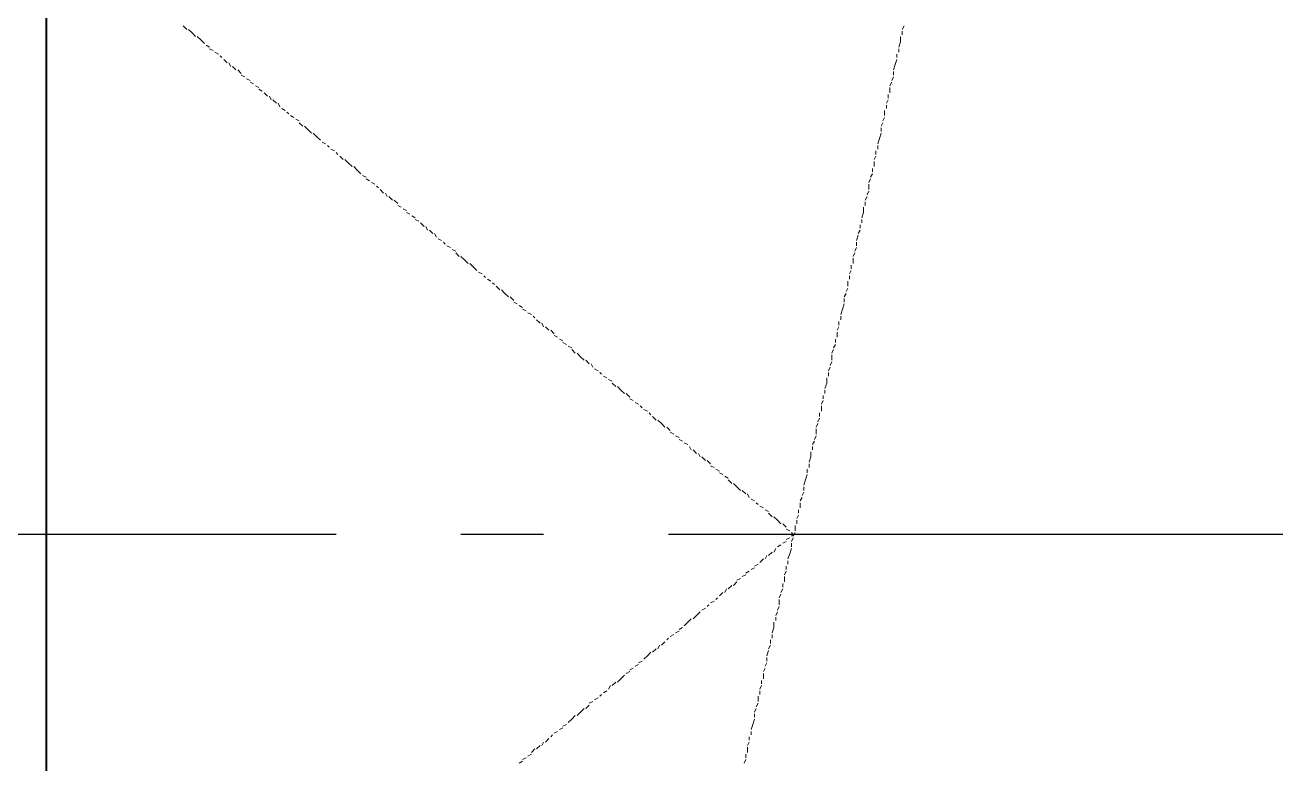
# Model space of a CAD drawing. Extents: x 8 to 21351, y 0 to 420.
# Drawn here: x 15722.33 to 15737.39, y 336.22 to 345.11 of the extents above; entities that cross this region are included whole.
import ezdxf

# ---------------------------------------------------------------- set-up
doc = ezdxf.new("R2010")
doc.units = 0

msp = doc.modelspace()

# ---------------------------------------------------------------- linework, layer by layer
at = {"color": 7, "lineweight": 40}
msp.add_line((15722.587, 397.743), (15722.587, 310.219), dxfattribs=at)
at = {"color": 7, "lineweight": 25}
for p, q in [((15722.587, 357.568), (15722.587, 337.566)), ((15726.079, 338.984), (15706.077, 338.984)), ((15728.577, 338.984), (15727.582, 338.984)), ((15750.082, 338.984), (15730.08, 338.984))]:
    msp.add_line(p, q, dxfattribs=at)
at = {"color": 7, "lineweight": 5}
for p, q in [((15722.587, 345.101), (15722.587, 345.059)), ((15724.28, 345.059), (15724.238, 345.101)), ((15732.916, 345.101), (15732.895, 345.059)), ((15722.587, 345.038), (15722.587, 344.995)), ((15722.587, 344.974), (15722.587, 344.911)), ((15724.344, 345.017), (15724.301, 345.059)), ((15724.386, 344.974), (15724.344, 345.017)), ((15724.449, 344.932), (15724.407, 344.974)), ((15724.492, 344.89), (15724.449, 344.932)), ((15732.874, 344.974), (15732.874, 344.911)), ((15732.895, 345.038), (15732.895, 344.995)), ((15722.587, 344.89), (15722.587, 344.847)), ((15722.587, 344.826), (15722.587, 344.784)), ((15724.555, 344.847), (15724.513, 344.868)), ((15724.598, 344.805), (15724.555, 344.826)), ((15724.661, 344.763), (15724.619, 344.784)), ((15732.874, 344.911), (15732.853, 344.847)), ((15732.853, 344.826), (15732.853, 344.784)), ((15722.587, 344.763), (15722.587, 344.699)), ((15722.587, 344.678), (15722.587, 344.636)), ((15724.703, 344.72), (15724.682, 344.741)), ((15724.767, 344.657), (15724.725, 344.699)), ((15724.809, 344.615), (15724.788, 344.657)), ((15732.81, 344.636), (15732.789, 344.572)), ((15732.831, 344.699), (15732.81, 344.636)), ((15732.831, 344.763), (15732.831, 344.72)), ((15722.587, 344.615), (15722.587, 344.572)), ((15722.587, 344.551), (15722.587, 344.488)), ((15722.587, 344.466), (15722.587, 344.424)), ((15724.873, 344.572), (15724.83, 344.615)), ((15724.936, 344.53), (15724.894, 344.572)), ((15724.979, 344.488), (15724.936, 344.509)), ((15725.042, 344.445), (15725, 344.466)), ((15732.789, 344.488), (15732.768, 344.445)), ((15732.789, 344.551), (15732.789, 344.509)), ((15722.587, 344.403), (15722.587, 344.36)), ((15722.587, 344.339), (15722.587, 344.276)), ((15725.084, 344.403), (15725.042, 344.424)), ((15725.148, 344.36), (15725.106, 344.382)), ((15725.19, 344.318), (15725.148, 344.339)), ((15732.768, 344.424), (15732.747, 344.382)), ((15732.747, 344.36), (15732.747, 344.297)), ((15722.587, 344.255), (15722.587, 344.212)), ((15722.587, 344.191), (15722.587, 344.149)), ((15725.254, 344.255), (15725.211, 344.297)), ((15725.296, 344.212), (15725.275, 344.255)), ((15725.36, 344.17), (15725.317, 344.212)), ((15725.402, 344.128), (15725.381, 344.17)), ((15732.726, 344.212), (15732.704, 344.17)), ((15732.726, 344.276), (15732.726, 344.233)), ((15722.587, 344.128), (15722.587, 344.085)), ((15722.587, 344.064), (15722.587, 344.001)), ((15725.465, 344.085), (15725.423, 344.106)), ((15725.508, 344.043), (15725.487, 344.064)), ((15725.571, 344.001), (15725.529, 344.022)), ((15732.683, 344.085), (15732.683, 344.022)), ((15732.704, 344.149), (15732.704, 344.106)), ((15722.587, 343.979), (15722.587, 343.937)), ((15722.587, 343.916), (15722.587, 343.874)), ((15725.635, 343.958), (15725.592, 343.979)), ((15725.677, 343.895), (15725.635, 343.937)), ((15725.741, 343.853), (15725.698, 343.895)), ((15732.662, 343.937), (15732.641, 343.895)), ((15732.641, 343.874), (15732.641, 343.831)), ((15732.683, 344.001), (15732.662, 343.958)), ((15722.587, 343.853), (15722.587, 343.789)), ((15722.587, 343.768), (15722.587, 343.726)), ((15725.783, 343.81), (15725.741, 343.853)), ((15725.846, 343.768), (15725.804, 343.81)), ((15725.889, 343.726), (15725.846, 343.768)), ((15732.62, 343.747), (15732.599, 343.683)), ((15732.641, 343.81), (15732.62, 343.747)), ((15722.587, 343.704), (15722.587, 343.662)), ((15722.587, 343.641), (15722.587, 343.577)), ((15725.952, 343.683), (15725.91, 343.704)), ((15725.995, 343.641), (15725.973, 343.662)), ((15726.058, 343.599), (15726.016, 343.62)), ((15726.1, 343.556), (15726.079, 343.577)), ((15732.577, 343.599), (15732.577, 343.556)), ((15732.599, 343.662), (15732.599, 343.62)), ((15722.587, 343.556), (15722.587, 343.514)), ((15722.587, 343.493), (15722.587, 343.45)), ((15722.587, 343.429), (15722.587, 343.366)), ((15726.164, 343.493), (15726.122, 343.535)), ((15726.227, 343.45), (15726.185, 343.493)), ((15726.27, 343.408), (15726.227, 343.45)), ((15732.577, 343.535), (15732.556, 343.493)), ((15732.556, 343.471), (15732.556, 343.408)), ((15722.587, 343.344), (15722.587, 343.302)), ((15722.587, 343.281), (15722.587, 343.239)), ((15726.333, 343.366), (15726.291, 343.408)), ((15726.376, 343.323), (15726.333, 343.366)), ((15726.439, 343.281), (15726.397, 343.302)), ((15726.481, 343.239), (15726.439, 343.26)), ((15732.514, 343.26), (15732.493, 343.217)), ((15732.535, 343.323), (15732.514, 343.281)), ((15732.535, 343.387), (15732.535, 343.344)), ((15722.587, 343.217), (15722.587, 343.175)), ((15722.587, 343.154), (15722.587, 343.091)), ((15726.545, 343.196), (15726.503, 343.217)), ((15726.587, 343.154), (15726.566, 343.175)), ((15726.651, 343.091), (15726.608, 343.133)), ((15732.493, 343.112), (15732.472, 343.069)), ((15732.493, 343.196), (15732.493, 343.133)), ((15722.587, 343.069), (15722.587, 343.027)), ((15722.587, 343.006), (15722.587, 342.964)), ((15726.693, 343.048), (15726.672, 343.091)), ((15726.757, 343.006), (15726.714, 343.048)), ((15726.82, 342.964), (15726.778, 343.006)), ((15732.472, 343.048), (15732.45, 343.006)), ((15732.45, 342.985), (15732.45, 342.942)), ((15722.587, 342.942), (15722.587, 342.879)), ((15722.587, 342.858), (15722.587, 342.815)), ((15726.862, 342.921), (15726.82, 342.942)), ((15726.926, 342.879), (15726.884, 342.9)), ((15726.968, 342.836), (15726.926, 342.858)), ((15727.032, 342.794), (15726.989, 342.815)), ((15732.429, 342.858), (15732.408, 342.794)), ((15732.429, 342.921), (15732.429, 342.858)), ((15722.587, 342.794), (15722.587, 342.752)), ((15722.587, 342.731), (15722.587, 342.667)), ((15727.074, 342.752), (15727.032, 342.773)), ((15727.138, 342.688), (15727.095, 342.731)), ((15727.18, 342.646), (15727.159, 342.688)), ((15732.387, 342.709), (15732.387, 342.667)), ((15732.408, 342.773), (15732.408, 342.731)), ((15722.587, 342.646), (15722.587, 342.604)), ((15722.587, 342.582), (15722.587, 342.54)), ((15722.587, 342.519), (15722.587, 342.455)), ((15727.243, 342.604), (15727.201, 342.646)), ((15727.286, 342.561), (15727.265, 342.604)), ((15727.349, 342.519), (15727.307, 342.54)), ((15732.366, 342.582), (15732.345, 342.519)), ((15732.387, 342.646), (15732.366, 342.604)), ((15722.587, 342.434), (15722.587, 342.392)), ((15722.587, 342.371), (15722.587, 342.329)), ((15727.392, 342.477), (15727.37, 342.498)), ((15727.455, 342.434), (15727.413, 342.455)), ((15727.519, 342.392), (15727.476, 342.413)), ((15727.561, 342.329), (15727.519, 342.371)), ((15732.323, 342.371), (15732.302, 342.329)), ((15732.345, 342.434), (15732.323, 342.392)), ((15732.345, 342.498), (15732.345, 342.455)), ((15722.587, 342.307), (15722.587, 342.265)), ((15722.587, 342.244), (15722.587, 342.18)), ((15727.624, 342.286), (15727.582, 342.329)), ((15727.667, 342.244), (15727.624, 342.286)), ((15727.73, 342.202), (15727.688, 342.244)), ((15732.281, 342.223), (15732.281, 342.18)), ((15732.302, 342.307), (15732.302, 342.244)), ((15722.587, 342.159), (15722.587, 342.117)), ((15722.587, 342.096), (15722.587, 342.053)), ((15727.773, 342.159), (15727.73, 342.202)), ((15727.836, 342.117), (15727.794, 342.138)), ((15727.878, 342.074), (15727.857, 342.096)), ((15732.281, 342.159), (15732.26, 342.117)), ((15732.26, 342.096), (15732.26, 342.053)), ((15722.587, 342.032), (15722.587, 341.969)), ((15722.587, 341.947), (15722.587, 341.905)), ((15727.942, 342.032), (15727.9, 342.053)), ((15727.984, 341.99), (15727.963, 342.011)), ((15728.048, 341.926), (15728.005, 341.969)), ((15728.111, 341.884), (15728.069, 341.926)), ((15732.239, 341.947), (15732.218, 341.905)), ((15732.239, 342.032), (15732.239, 341.969)), ((15722.587, 341.884), (15722.587, 341.842)), ((15722.587, 341.82), (15722.587, 341.757)), ((15728.154, 341.842), (15728.111, 341.884)), ((15728.217, 341.799), (15728.175, 341.842)), ((15728.259, 341.757), (15728.217, 341.778)), ((15732.196, 341.757), (15732.175, 341.693)), ((15732.218, 341.884), (15732.196, 341.842)), ((15732.196, 341.82), (15732.196, 341.778)), ((15722.587, 341.736), (15722.587, 341.693)), ((15722.587, 341.672), (15722.587, 341.63)), ((15722.587, 341.609), (15722.587, 341.545)), ((15728.323, 341.715), (15728.281, 341.736)), ((15728.365, 341.672), (15728.323, 341.693)), ((15728.429, 341.63), (15728.386, 341.651)), ((15728.471, 341.588), (15728.45, 341.609)), ((15732.175, 341.693), (15732.154, 341.63)), ((15732.154, 341.609), (15732.154, 341.567)), ((15722.587, 341.524), (15722.587, 341.482)), ((15722.587, 341.461), (15722.587, 341.418)), ((15728.535, 341.524), (15728.492, 341.567)), ((15728.577, 341.482), (15728.556, 341.524)), ((15728.64, 341.44), (15728.598, 341.482)), ((15732.133, 341.482), (15732.112, 341.44)), ((15732.133, 341.545), (15732.133, 341.503)), ((15722.587, 341.397), (15722.587, 341.355)), ((15722.587, 341.334), (15722.587, 341.27)), ((15728.704, 341.397), (15728.662, 341.44)), ((15728.746, 341.355), (15728.704, 341.376)), ((15728.81, 341.312), (15728.767, 341.334)), ((15732.091, 341.334), (15732.091, 341.291)), ((15732.112, 341.418), (15732.112, 341.355)), ((15722.587, 341.249), (15722.587, 341.207)), ((15722.587, 341.185), (15722.587, 341.143)), ((15728.852, 341.27), (15728.81, 341.291)), ((15728.916, 341.228), (15728.873, 341.249)), ((15728.958, 341.164), (15728.916, 341.207)), ((15729.021, 341.122), (15728.979, 341.164)), ((15732.069, 341.207), (15732.048, 341.164)), ((15732.091, 341.27), (15732.069, 341.228)), ((15722.587, 341.122), (15722.587, 341.058)), ((15722.587, 341.037), (15722.587, 340.995)), ((15729.064, 341.08), (15729.021, 341.122)), ((15729.127, 341.037), (15729.085, 341.08)), ((15729.17, 340.995), (15729.148, 341.037)), ((15732.048, 341.058), (15732.027, 341.016)), ((15732.048, 341.143), (15732.048, 341.08)), ((15722.587, 340.974), (15722.587, 340.932)), ((15722.587, 340.91), (15722.587, 340.847)), ((15729.233, 340.953), (15729.191, 340.974)), ((15729.275, 340.91), (15729.254, 340.932)), ((15729.339, 340.868), (15729.297, 340.889)), ((15731.985, 340.868), (15731.985, 340.805)), ((15732.027, 340.995), (15732.006, 340.953)), ((15732.006, 340.932), (15732.006, 340.889)), ((15722.587, 340.826), (15722.587, 340.783)), ((15722.587, 340.762), (15722.587, 340.72)), ((15729.402, 340.826), (15729.36, 340.847)), ((15729.445, 340.762), (15729.402, 340.805)), ((15729.508, 340.72), (15729.466, 340.762)), ((15729.551, 340.678), (15729.508, 340.72)), ((15731.985, 340.805), (15731.964, 340.741)), ((15731.964, 340.72), (15731.964, 340.678)), ((15722.587, 340.699), (15722.587, 340.635)), ((15722.587, 340.614), (15722.587, 340.572)), ((15722.587, 340.55), (15722.587, 340.508)), ((15729.614, 340.635), (15729.572, 340.678)), ((15729.656, 340.593), (15729.614, 340.614)), ((15729.72, 340.55), (15729.678, 340.572)), ((15731.942, 340.593), (15731.921, 340.55)), ((15731.942, 340.656), (15731.942, 340.614)), ((15722.587, 340.487), (15722.587, 340.445)), ((15722.587, 340.423), (15722.587, 340.36)), ((15729.762, 340.508), (15729.741, 340.529)), ((15729.826, 340.466), (15729.783, 340.487)), ((15729.868, 340.423), (15729.847, 340.445)), ((15729.932, 340.36), (15729.889, 340.402)), ((15731.9, 340.445), (15731.9, 340.402)), ((15731.921, 340.529), (15731.921, 340.466)), ((15722.587, 340.339), (15722.587, 340.296)), ((15722.587, 340.275), (15722.587, 340.233)), ((15729.995, 340.318), (15729.953, 340.36)), ((15730.037, 340.275), (15729.995, 340.318)), ((15730.101, 340.233), (15730.059, 340.275)), ((15731.879, 340.318), (15731.858, 340.275)), ((15731.858, 340.254), (15731.858, 340.191)), ((15731.9, 340.381), (15731.879, 340.339)), ((15722.587, 340.212), (15722.587, 340.148)), ((15722.587, 340.127), (15722.587, 340.085)), ((15730.143, 340.191), (15730.101, 340.212)), ((15730.207, 340.148), (15730.164, 340.17)), ((15730.249, 340.106), (15730.207, 340.127)), ((15731.837, 340.106), (15731.815, 340.064)), ((15731.858, 340.17), (15731.837, 340.127)), ((15722.587, 340.064), (15722.587, 340.021)), ((15722.587, 340), (15722.587, 339.937)), ((15730.313, 340.064), (15730.27, 340.085)), ((15730.355, 340), (15730.334, 340.043)), ((15730.418, 339.958), (15730.376, 340)), ((15730.461, 339.916), (15730.44, 339.958)), ((15731.794, 339.979), (15731.794, 339.916)), ((15731.815, 340.043), (15731.815, 340)), ((15722.587, 339.916), (15722.587, 339.873)), ((15722.587, 339.852), (15722.587, 339.81)), ((15730.524, 339.873), (15730.482, 339.916)), ((15730.588, 339.831), (15730.545, 339.873)), ((15730.63, 339.788), (15730.588, 339.81)), ((15731.794, 339.916), (15731.773, 339.852)), ((15731.773, 339.831), (15731.773, 339.788)), ((15722.587, 339.788), (15722.587, 339.725)), ((15722.587, 339.704), (15722.587, 339.661)), ((15730.694, 339.746), (15730.651, 339.767)), ((15730.736, 339.704), (15730.694, 339.725)), ((15730.799, 339.661), (15730.757, 339.683)), ((15731.752, 339.704), (15731.731, 339.64)), ((15731.752, 339.767), (15731.752, 339.725)), ((15722.587, 339.64), (15722.587, 339.598)), ((15722.587, 339.577), (15722.587, 339.534)), ((15722.587, 339.513), (15722.587, 339.45)), ((15730.842, 339.598), (15730.799, 339.64)), ((15730.905, 339.556), (15730.863, 339.598)), ((15730.948, 339.513), (15730.905, 339.556)), ((15731.011, 339.471), (15730.969, 339.513)), ((15731.731, 339.64), (15731.71, 339.577)), ((15731.71, 339.556), (15731.71, 339.513)), ((15722.587, 339.429), (15722.587, 339.386)), ((15722.587, 339.365), (15722.587, 339.323)), ((15731.053, 339.429), (15731.032, 339.471)), ((15731.117, 339.386), (15731.075, 339.407)), ((15731.159, 339.344), (15731.138, 339.365)), ((15731.688, 339.429), (15731.667, 339.386)), ((15731.667, 339.365), (15731.667, 339.302)), ((15731.71, 339.492), (15731.688, 339.45)), ((15722.587, 339.302), (15722.587, 339.238)), ((15722.587, 339.217), (15722.587, 339.175)), ((15731.223, 339.302), (15731.18, 339.323)), ((15731.286, 339.259), (15731.244, 339.281)), ((15731.329, 339.196), (15731.286, 339.238)), ((15731.392, 339.154), (15731.35, 339.196)), ((15731.646, 339.217), (15731.625, 339.175)), ((15731.646, 339.281), (15731.646, 339.238)), ((15722.587, 339.154), (15722.587, 339.111)), ((15722.587, 339.09), (15722.587, 339.026)), ((15731.434, 339.111), (15731.392, 339.154)), ((15731.498, 339.069), (15731.456, 339.111)), ((15731.54, 339.026), (15731.498, 339.048)), ((15731.604, 339.09), (15731.604, 339.026)), ((15731.625, 339.154), (15731.625, 339.111)), ((15722.587, 339.005), (15722.587, 338.963)), ((15722.587, 338.942), (15722.587, 338.899)), ((15731.456, 338.878), (15731.498, 338.899)), ((15731.498, 338.921), (15731.54, 338.942)), ((15731.583, 338.984), (15731.561, 339.005)), ((15731.561, 338.963), (15731.583, 338.984)), ((15731.583, 338.942), (15731.561, 338.899)), ((15731.604, 339.005), (15731.583, 338.963)), ((15722.587, 338.878), (15722.587, 338.815)), ((15722.587, 338.794), (15722.587, 338.751)), ((15731.286, 338.73), (15731.329, 338.772)), ((15731.35, 338.772), (15731.371, 338.815)), ((15731.392, 338.836), (15731.434, 338.857)), ((15731.54, 338.751), (15731.519, 338.688)), ((15731.561, 338.815), (15731.54, 338.751)), ((15731.561, 338.878), (15731.561, 338.836)), ((15722.587, 338.73), (15722.587, 338.688)), ((15722.587, 338.667), (15722.587, 338.624)), ((15722.587, 338.603), (15722.587, 338.54)), ((15731.117, 338.603), (15731.159, 338.624)), ((15731.18, 338.646), (15731.223, 338.688)), ((15731.244, 338.688), (15731.265, 338.73)), ((15731.498, 338.603), (15731.498, 338.561)), ((15731.519, 338.667), (15731.519, 338.624)), ((15722.587, 338.519), (15722.587, 338.476)), ((15722.587, 338.455), (15722.587, 338.413)), ((15730.905, 338.434), (15730.948, 338.455)), ((15730.969, 338.476), (15731.011, 338.497)), ((15731.011, 338.519), (15731.053, 338.54)), ((15731.075, 338.561), (15731.117, 338.582)), ((15731.498, 338.54), (15731.477, 338.497)), ((15731.477, 338.476), (15731.477, 338.413)), ((15722.587, 338.392), (15722.587, 338.328)), ((15722.587, 338.307), (15722.587, 338.264)), ((15730.757, 338.286), (15730.778, 338.328)), ((15730.799, 338.328), (15730.842, 338.37)), ((15730.863, 338.37), (15730.905, 338.413)), ((15731.456, 338.328), (15731.434, 338.286)), ((15731.456, 338.392), (15731.456, 338.349)), ((15722.587, 338.243), (15722.587, 338.201)), ((15722.587, 338.18), (15722.587, 338.116)), ((15730.588, 338.159), (15730.63, 338.18)), ((15730.651, 338.201), (15730.672, 338.222)), ((15730.694, 338.243), (15730.736, 338.286)), ((15731.434, 338.264), (15731.413, 338.222)), ((15731.413, 338.201), (15731.413, 338.137)), ((15722.587, 338.095), (15722.587, 338.053)), ((15722.587, 338.032), (15722.587, 337.989)), ((15730.376, 337.968), (15730.418, 338.01)), ((15730.418, 338.01), (15730.461, 338.053)), ((15730.482, 338.074), (15730.524, 338.095)), ((15730.545, 338.116), (15730.567, 338.137)), ((15731.392, 338.053), (15731.371, 338.01)), ((15731.371, 337.989), (15731.371, 337.947)), ((15731.413, 338.116), (15731.392, 338.074)), ((15722.587, 337.968), (15722.587, 337.905)), ((15722.587, 337.884), (15722.587, 337.841)), ((15730.207, 337.841), (15730.249, 337.862)), ((15730.27, 337.884), (15730.313, 337.926)), ((15730.313, 337.926), (15730.355, 337.968)), ((15731.35, 337.862), (15731.329, 337.799)), ((15731.35, 337.926), (15731.35, 337.862)), ((15722.587, 337.82), (15722.587, 337.778)), ((15722.587, 337.757), (15722.587, 337.714)), ((15722.587, 337.693), (15722.587, 337.63)), ((15729.995, 337.651), (15730.037, 337.693)), ((15730.059, 337.714), (15730.08, 337.735)), ((15730.101, 337.757), (15730.143, 337.778)), ((15730.164, 337.799), (15730.207, 337.82)), ((15731.307, 337.714), (15731.307, 337.672)), ((15731.329, 337.778), (15731.329, 337.735)), ((15722.587, 337.608), (15722.587, 337.566)), ((15722.587, 337.545), (15722.587, 337.502)), ((15729.826, 337.524), (15729.868, 337.566)), ((15729.889, 337.566), (15729.932, 337.608)), ((15729.953, 337.608), (15729.974, 337.651)), ((15731.286, 337.587), (15731.265, 337.524)), ((15731.307, 337.651), (15731.286, 337.608)), ((15722.587, 337.481), (15722.587, 337.418)), ((15722.587, 337.397), (15722.587, 337.354)), ((15729.678, 337.397), (15729.72, 337.418)), ((15729.72, 337.439), (15729.762, 337.46)), ((15729.783, 337.481), (15729.826, 337.524)), ((15731.265, 337.439), (15731.244, 337.397)), ((15731.265, 337.502), (15731.265, 337.46)), ((15722.587, 337.333), (15722.587, 337.291)), ((15722.587, 337.27), (15722.587, 337.206)), ((15729.466, 337.206), (15729.508, 337.248)), ((15729.508, 337.248), (15729.551, 337.291)), ((15729.572, 337.312), (15729.614, 337.333)), ((15729.614, 337.354), (15729.656, 337.375)), ((15731.244, 337.375), (15731.223, 337.333)), ((15731.223, 337.312), (15731.223, 337.248)), ((15722.587, 337.185), (15722.587, 337.143)), ((15722.587, 337.122), (15722.587, 337.079)), ((15729.297, 337.079), (15729.339, 337.1)), ((15729.36, 337.122), (15729.381, 337.164)), ((15729.402, 337.164), (15729.445, 337.206)), ((15731.202, 337.164), (15731.18, 337.122)), ((15731.18, 337.1), (15731.18, 337.058)), ((15731.202, 337.227), (15731.202, 337.185)), ((15722.587, 337.058), (15722.587, 336.995)), ((15722.587, 336.973), (15722.587, 336.931)), ((15729.127, 336.952), (15729.17, 336.973)), ((15729.191, 336.995), (15729.233, 337.016)), ((15729.254, 337.037), (15729.275, 337.058)), ((15731.159, 336.952), (15731.138, 336.91)), ((15731.159, 337.037), (15731.159, 336.973)), ((15722.587, 336.91), (15722.587, 336.867)), ((15722.587, 336.846), (15722.587, 336.804)), ((15728.916, 336.762), (15728.958, 336.804)), ((15728.979, 336.804), (15729.021, 336.846)), ((15729.021, 336.846), (15729.064, 336.889)), ((15729.085, 336.889), (15729.127, 336.931)), ((15731.138, 336.889), (15731.117, 336.846)), ((15731.117, 336.825), (15731.117, 336.783)), ((15722.587, 336.783), (15722.587, 336.719)), ((15722.587, 336.698), (15722.587, 336.656)), ((15722.587, 336.635), (15722.587, 336.592)), ((15728.767, 336.635), (15728.81, 336.656)), ((15728.81, 336.677), (15728.852, 336.698)), ((15728.873, 336.719), (15728.916, 336.762)), ((15731.096, 336.698), (15731.075, 336.635)), ((15731.117, 336.762), (15731.096, 336.698)), ((15722.587, 336.571), (15722.587, 336.508)), ((15722.587, 336.486), (15722.587, 336.444)), ((15728.556, 336.444), (15728.577, 336.486)), ((15728.598, 336.486), (15728.64, 336.529)), ((15728.662, 336.55), (15728.683, 336.571)), ((15728.704, 336.592), (15728.746, 336.613)), ((15731.053, 336.486), (15731.032, 336.444)), ((15731.053, 336.55), (15731.053, 336.508)), ((15731.075, 336.613), (15731.075, 336.571)), ((15722.587, 336.423), (15722.587, 336.381)), ((15722.587, 336.36), (15722.587, 336.296)), ((15728.386, 336.317), (15728.429, 336.338)), ((15728.429, 336.36), (15728.471, 336.402)), ((15728.492, 336.402), (15728.535, 336.444)), ((15731.011, 336.338), (15731.011, 336.296)), ((15731.032, 336.423), (15731.032, 336.36)), ((15722.587, 336.275), (15722.587, 336.233)), ((15728.281, 336.233), (15728.323, 336.254)), ((15728.323, 336.275), (15728.365, 336.296)), ((15731.011, 336.275), (15730.99, 336.233))]:
    msp.add_line(p, q, dxfattribs=at)

doc.saveas('drawing.dxf')
